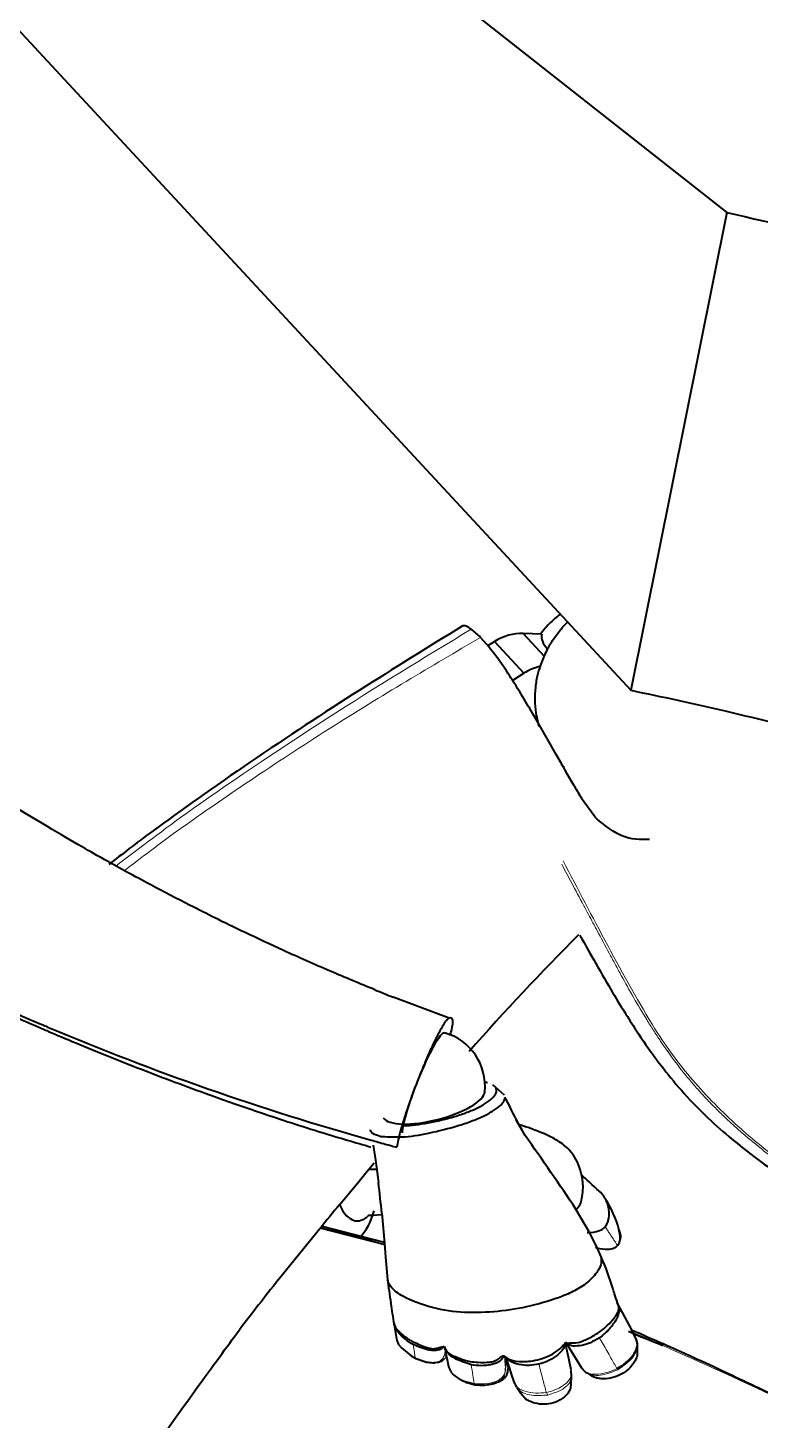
# Model space of a CAD drawing. Header units: millimetres. Extents: x 19 to 296, y 1 to 200.
# Drawn here: x 101.26 to 120.03, y 143.56 to 179.27 of the extents above; entities that cross this region are included whole.
import ezdxf

# ---------------------------------------------------------------- set-up
doc = ezdxf.new("R2010")
doc.units = ezdxf.units.MM
doc.header["$LTSCALE"] = 12.7
doc.layers.add('TANGENT_LINES', color=7, linetype='Continuous', lineweight=15)
doc.layers.add('Visible', color=7, linetype='Continuous', lineweight=40)

msp = doc.modelspace()

# ---------------------------------------------------------------- linework, layer by layer
at = {"layer": 'TANGENT_LINES'}
for p, q in [((108.748, 148.483), (110.408, 148.055)), ((113.529, 145.118), (113.495, 145.191)), ((113.499, 145.124), (113.521, 145.073)), ((116.362, 144.886), (116.363, 144.887)), ((113.249, 144.519), (113.293, 144.537)), ((114.549, 144.277), (114.554, 144.277))]:
    msp.add_line(p, q, dxfattribs=at)
for centre, radius, start, end in [((73.855, 46.151), 108.509, 62.80358, 66.6939), ((113.1, 144.873), 0.466, 345.4914, 25.4157), ((113.111, 144.924), 0.461, 350.4297, 24.9391), ((114.087, 144.686), 0.397, 196.6952, 207.4807)]:
    msp.add_arc(centre, radius, start, end, dxfattribs=at)
for points, knots in [([(103.509, 157.768), (104.049, 158.183), (105.343, 159.178), (108.979, 161.638), (111.409, 163.112), (112.623, 163.85)], [0, 0, 0, 0, 0.263953, 0.632007, 1, 1, 1, 1]), ([(112.862, 163.64), (111.599, 162.896), (109.072, 161.409), (105.274, 158.845), (104.161, 157.987), (103.726, 157.651)], [0, 0, 0, 0, 0.378463, 0.756997, 1, 1, 1, 1]), ([(114.983, 157.909), (115.355, 157.195), (116.1, 155.766), (117.293, 153.595), (118.252, 152.282), (119.481, 151.052), (120.759, 150.017), (123.598, 148.176), (126.263, 146.372), (127.963, 144.934), (128.812, 144.216)], [0, 0, 0, 0, 0.125787, 0.251583, 0.354407, 0.457483, 0.560854, 0.707381, 0.853834, 1, 1, 1, 1]), ([(128.774, 144.162), (128.688, 144.238), (128.602, 144.314), (128.433, 144.462), (128.35, 144.535), (128.017, 144.823), (127.764, 145.036), (127.424, 145.316), (127.338, 145.386), (127.167, 145.525), (127.081, 145.594), (126.908, 145.731), (126.821, 145.799), (126.647, 145.935), (126.559, 146.003), (126.384, 146.137), (126.296, 146.204), (125.943, 146.47), (125.675, 146.666), (125.315, 146.924), (125.224, 146.988), (124.862, 147.243), (124.588, 147.431), (124.267, 147.649), (124.221, 147.68), (123.853, 147.927), (123.529, 148.141), (123.111, 148.414), (123.018, 148.475), (122.646, 148.717), (122.367, 148.899), (121.997, 149.143), (121.904, 149.204), (121.627, 149.389), (121.443, 149.513), (121.079, 149.766), (120.898, 149.894), (120.54, 150.155), (120.363, 150.288), (120.102, 150.493), (120.016, 150.562), (119.674, 150.841), (119.424, 151.058), (119.102, 151.359), (119.023, 151.436), (118.866, 151.59), (118.789, 151.669), (118.637, 151.827), (118.562, 151.908), (118.415, 152.071), (118.342, 152.153), (118.201, 152.321), (118.131, 152.405), (117.858, 152.748), (117.666, 153.014), (117.421, 153.376), (117.361, 153.468), (117.243, 153.651), (117.184, 153.743), (117.012, 154.022), (116.901, 154.21), (116.684, 154.588), (116.578, 154.779), (116.421, 155.066), (116.369, 155.162), (116.266, 155.353), (116.214, 155.449), (116.06, 155.737), (115.957, 155.93), (115.828, 156.17), (115.803, 156.218), (115.7, 156.41), (115.622, 156.554), (115.442, 156.889), (115.338, 157.081), (115.15, 157.435), (115.065, 157.597), (114.969, 157.782), (114.957, 157.805), (114.945, 157.827)], [0, 0, 0, 0, 0.0170286, 0.0170286, 0.0333788, 0.0333788, 0.0824293, 0.0824293, 0.0987795, 0.0987795, 0.1151297, 0.1151297, 0.1314799, 0.1314799, 0.1478301, 0.1478301, 0.1641803, 0.1641803, 0.2132309, 0.2132309, 0.229581, 0.229581, 0.2786316, 0.2786316, 0.2868067, 0.2868067, 0.3440324, 0.3440324, 0.3603825, 0.3603825, 0.4094331, 0.4094331, 0.4257833, 0.4257833, 0.4584837, 0.4584837, 0.4911841, 0.4911841, 0.5238844, 0.5238844, 0.5402346, 0.5402346, 0.5892852, 0.5892852, 0.6056354, 0.6056354, 0.6219856, 0.6219856, 0.6383358, 0.6383358, 0.6546859, 0.6546859, 0.6710361, 0.6710361, 0.7200867, 0.7200867, 0.7364369, 0.7364369, 0.7527871, 0.7527871, 0.7854875, 0.7854875, 0.8181878, 0.8181878, 0.834538, 0.834538, 0.8508882, 0.8508882, 0.8835886, 0.8835886, 0.8917637, 0.8917637, 0.916289, 0.916289, 0.9489893, 0.9489893, 0.9764215, 0.9764215, 0.9802567, 0.9802567, 0.9802567, 0.9802567]), ([(116.06, 148.524), (116.06, 148.524), (116.06, 148.524), (116.06, 148.524), (116.085, 148.486), (116.11, 148.449), (116.154, 148.383), (116.172, 148.356), (116.209, 148.3), (116.227, 148.272), (116.262, 148.217), (116.28, 148.19), (116.314, 148.139), (116.331, 148.114), (116.352, 148.084), (116.358, 148.077), (116.363, 148.07), (116.371, 148.061), (116.378, 148.054), (116.384, 148.051), (116.386, 148.051), (116.387, 148.052)], [-0.0000158, -0.0000158, -0.0000158, -0.0000158, 0, 0, 0, 0.1779023, 0.1779023, 0.3074208, 0.3074208, 0.4369394, 0.4369394, 0.566458, 0.566458, 0.6959766, 0.6959766, 0.7488175, 0.7488175, 0.7488175, 0.8254952, 0.8254952, 0.8561043, 0.8561043, 0.8561043, 0.8561043]), ([(111.192, 145.155), (111.186, 145.192), (111.172, 145.288), (111.155, 145.403), (111.143, 145.482), (111.14, 145.501)], [0, 0, 0, 0, 0.2906837, 0.7639001, 0.9164453, 0.9164453, 0.9164453, 0.9164453]), ([(111.197, 145.153), (111.267, 145.125), (111.405, 145.07), (111.621, 145.035), (111.796, 145.065), (111.847, 145.096), (111.891, 145.138), (111.923, 145.184), (111.957, 145.294), (111.958, 145.339), (111.959, 145.358)], [0, 0, 0, 0, 0.177733, 0.35564, 0.509792, 0.599225, 0.688817, 0.778549, 0.905202, 1, 1, 1, 1]), ([(116.363, 144.887), (116.312, 144.977), (116.193, 145.186), (116.043, 145.449), (115.944, 145.623), (115.913, 145.677)], [0, 0, 0, 0, 0.337297, 0.7859608, 0.9881421, 0.9881421, 0.9881421, 0.9881421]), ([(116.386, 144.857), (116.496, 144.935), (116.685, 145.069), (116.805, 145.221), (116.848, 145.318), (116.868, 145.364)], [0, 0, 0, 0, 0.42682, 0.728463, 1, 1, 1, 1]), ([(116.868, 145.364), (116.871, 145.373), (116.879, 145.397), (116.882, 145.489), (116.877, 145.509), (116.875, 145.516)], [0, 0, 0, 0, 0.283419, 0.748681, 1, 1, 1, 1]), ([(111.985, 145.212), (111.982, 145.204), (111.975, 145.184), (111.952, 145.144), (111.929, 145.125), (111.917, 145.116)], [0, 0, 0, 0, 0.283775, 0.643206, 1, 1, 1, 1]), ([(112.705, 144.506), (112.693, 144.574), (112.666, 144.733), (112.638, 144.894), (112.622, 144.986)], [0, 0, 0, 0, 0.3932454, 0.9312515, 0.9312515, 0.9312515, 0.9312515]), ([(114.549, 144.277), (114.523, 144.379), (114.459, 144.62), (114.396, 144.862), (114.359, 145.001)], [0, 0, 0, 0, 0.4187902, 0.9881422, 0.9881422, 0.9881422, 0.9881422]), ([(112.046, 144.939), (112.047, 144.928), (112.05, 144.899), (112.123, 144.787), (112.129, 144.782), (112.13, 144.781)], [0, 0, 0, 0, 0.316846, 0.875195, 1, 1, 1, 1]), ([(112.13, 144.781), (112.156, 144.755), (112.221, 144.69), (112.454, 144.559), (112.621, 144.524), (112.705, 144.506)], [0, 0, 0, 0, 0.256435, 0.628171, 1, 1, 1, 1]), ([(112.705, 144.506), (112.79, 144.498), (112.961, 144.482), (113.224, 144.541), (113.342, 144.592), (113.447, 144.683), (113.476, 144.747), (113.502, 144.803), (113.512, 144.938), (113.51, 144.952), (113.51, 144.956)], [0, 0, 0, 0, 0.185826, 0.371831, 0.50355, 0.635223, 0.728611, 0.822053, 0.954, 1, 1, 1, 1]), ([(113.293, 144.537), (113.304, 144.542), (113.332, 144.555), (113.407, 144.604), (113.46, 144.675), (113.497, 144.759), (113.5, 144.863), (113.502, 144.922)], [0, 0, 0, 0, 0.135825, 0.33356, 0.531306, 0.729272, 1, 1, 1, 1]), ([(113.551, 144.756), (113.55, 144.755), (113.549, 144.75), (113.529, 144.7), (113.495, 144.661), (113.489, 144.656), (113.487, 144.654)], [0, 0, 0, 0, 0.115181, 0.483119, 0.850796, 1, 1, 1, 1]), ([(114.554, 144.277), (114.641, 144.299), (114.814, 144.342), (115.045, 144.487), (115.137, 144.591), (115.171, 144.658), (115.197, 144.71), (115.186, 144.851), (115.185, 144.854), (115.185, 144.855)], [0, 0, 0, 0, 0.222933, 0.445593, 0.602716, 0.713621, 0.824233, 0.98004, 1, 1, 1, 1]), ([(114.59, 144.209), (114.713, 144.249), (114.923, 144.317), (115.072, 144.435), (115.136, 144.504), (115.183, 144.581), (115.198, 144.67), (115.195, 144.702), (115.194, 144.716)], [0, 0, 0, 0, 0.281649, 0.480809, 0.621425, 0.761588, 0.901255, 1, 1, 1, 1]), ([(115.455, 144.91), (115.456, 144.908), (115.46, 144.901), (115.503, 144.847), (115.509, 144.841), (115.511, 144.839)], [0, 0, 0, 0, 0.218297, 0.77261, 1, 1, 1, 1]), ([(115.511, 144.839), (115.524, 144.827), (115.555, 144.797), (115.692, 144.745), (115.826, 144.738), (116.112, 144.772), (116.278, 144.848), (116.362, 144.886)], [0, 0, 0, 0, 0.117249, 0.299302, 0.482116, 0.740986, 1, 1, 1, 1]), ([(115.596, 144.776), (115.626, 144.76), (115.688, 144.726), (115.795, 144.711), (116.012, 144.711), (116.248, 144.803), (116.386, 144.857)], [0, 0, 0, 0, 0.184104, 0.368736, 0.630288, 1, 1, 1, 1]), ([(112.705, 144.506), (112.705, 144.506), (112.705, 144.506), (112.705, 144.506), (112.71, 144.485), (112.721, 144.472), (112.729, 144.474)], [-0.000028, -0.000028, -0.000028, -0.000028, 0, 0, 0, 3.23988, 3.23988, 3.23988, 3.23988]), ([(113.735, 144.503), (113.748, 144.481), (113.777, 144.429), (113.891, 144.346), (114.013, 144.298), (114.286, 144.244), (114.461, 144.266), (114.549, 144.277)], [0, 0, 0, 0, 0.139848, 0.317143, 0.495174, 0.747407, 1, 1, 1, 1]), ([(113.821, 144.37), (113.846, 144.346), (113.894, 144.297), (113.99, 144.25), (114.194, 144.182), (114.444, 144.199), (114.59, 144.209)], [0, 0, 0, 0, 0.183879, 0.368436, 0.629985, 1, 1, 1, 1])]:
    msp.add_open_spline(points, degree=3, knots=knots, dxfattribs=at)
for points in [[(113.521, 145.073), (113.519, 145.079), (113.522, 145.108), (113.529, 145.118)], [(116.362, 144.886), (116.371, 144.865), (116.384, 144.863), (116.386, 144.857)], [(114.554, 144.277), (114.56, 144.248), (114.587, 144.218), (114.59, 144.209)], [(113.901, 144.25), (113.901, 144.25), (113.902, 144.249), (113.902, 144.248)]]:
    msp.add_open_spline(points, degree=3, dxfattribs=at)
at = {"layer": 'Visible'}
for p, q in [((88.415, 198.771), (119.177, 174.538)), ((87.431, 193.869), (116.715, 162.283)), ((119.177, 174.538), (116.715, 162.283)), ((119.177, 174.538), (116.715, 162.283)), ((113.034, 163.449), (112.862, 163.64)), ((114.437, 163.72), (113.96, 163.74)), ((113.96, 163.74), (114.498, 163.158)), ((113.043, 163.42), (113.224, 163.534)), ((113.224, 163.534), (113.976, 162.721)), ((113.683, 162.535), (113.976, 162.721)), ((114.616, 160.969), (114.412, 161.326)), ((114.805, 160.636), (114.616, 160.969)), ((114.947, 160.386), (114.805, 160.636)), ((115.02, 160.3), (114.94, 160.372)), ((115.025, 160.249), (114.947, 160.386)), ((115.097, 160.125), (115.025, 160.249)), ((115.214, 159.922), (115.097, 160.125)), ((115.27, 159.825), (115.214, 159.922)), ((115.802, 159.03), (115.455, 159.511)), ((103.596, 157.734), (103.419, 157.832)), ((103.816, 157.613), (103.596, 157.734)), ((112.057, 153.873), (110.627, 154.413)), ((101.79, 153.534), (101.849, 153.509)), ((113.475, 151.896), (113.254, 152.1)), ((113.475, 151.896), (113.398, 151.965)), ((113.482, 151.777), (113.492, 151.841)), ((113.505, 151.812), (113.491, 151.84)), ((113.837, 151.164), (113.78, 151.267)), ((113.845, 151.146), (113.797, 151.235)), ((113.928, 151.004), (113.837, 151.164)), ((114.009, 150.862), (113.845, 151.146)), ((110.109, 150.613), (110.171, 150.233)), ((109.961, 149.951), (110.139, 150.165)), ((110.185, 149.99), (110.006, 149.997)), ((110.171, 150.233), (110.198, 150.041)), ((110.198, 150.041), (110.232, 149.784)), ((109.248, 149.091), (109.749, 149.696)), ((109.749, 149.696), (109.961, 149.951)), ((110.232, 149.784), (110.248, 149.653)), ((115.648, 148.397), (115.317, 148.962)), ((109.995, 148.821), (110.124, 148.822)), ((110.124, 148.822), (110.313, 148.836)), ((110.332, 148.87), (110.399, 148.108)), ((107.67, 147.151), (108.747, 148.482)), ((110.402, 148.118), (108.782, 148.536)), ((110.398, 148.065), (109.743, 148.245)), ((115.843, 148.007), (115.648, 148.397)), ((110.399, 148.108), (110.429, 147.745)), ((115.96, 147.751), (115.843, 148.007)), ((110.429, 147.745), (110.479, 147.171)), ((116.446, 146.439), (116.369, 146.57)), ((116.418, 146.452), (116.375, 146.575)), ((116.743, 145.877), (116.446, 146.439)), ((110.65, 146.06), (110.653, 146.014)), ((110.654, 146.021), (110.65, 146.053)), ((116.16, 146.036), (116.215, 146.095)), ((110.653, 146.014), (110.719, 145.6)), ((116.796, 145.78), (116.659, 145.835)), ((116.784, 145.791), (116.743, 145.877)), ((116.848, 145.655), (116.784, 145.791)), ((111.935, 145.427), (111.964, 145.387)), ((111.944, 145.464), (111.954, 145.397)), ((111.954, 145.397), (111.972, 145.297)), ((111.959, 145.357), (111.961, 145.396)), ((111.964, 145.387), (111.995, 145.339)), ((115.128, 145.148), (115.044, 145.526)), ((115.067, 145.53), (115.456, 144.908)), ((116.853, 145.646), (116.844, 145.663)), ((116.879, 145.568), (116.853, 145.646)), ((111.088, 145.211), (111.192, 145.155)), ((111.192, 145.155), (111.197, 145.153)), ((111.202, 145.142), (111.454, 145.058)), ((111.213, 145.143), (111.458, 145.06)), ((111.458, 145.06), (111.481, 145.055)), ((111.702, 145.039), (111.756, 145.048)), ((111.755, 145.048), (111.784, 145.055)), ((111.923, 145.12), (111.935, 145.13)), ((111.972, 145.297), (111.985, 145.224)), ((111.984, 145.212), (111.996, 145.237)), ((111.985, 145.224), (112.008, 145.113)), ((112.008, 145.113), (112.046, 144.938)), ((112.07, 145.266), (112.108, 145.243)), ((113.294, 145.115), (113.366, 145.167)), ((113.502, 145.119), (113.497, 145.186)), ((113.51, 144.953), (113.502, 145.119)), ((113.524, 145.164), (113.568, 145.016)), ((113.568, 145.016), (113.598, 144.916)), ((115.153, 145.021), (115.128, 145.148)), ((115.185, 144.853), (115.153, 145.021)), ((112.047, 144.937), (112.052, 144.916)), ((113.487, 144.654), (113.469, 144.637)), ((113.483, 144.65), (113.489, 144.656)), ((113.537, 144.722), (113.551, 144.757)), ((113.563, 144.837), (113.581, 144.917)), ((113.581, 144.917), (113.592, 144.971)), ((113.598, 144.916), (113.667, 144.695)), ((113.667, 144.695), (113.707, 144.571)), ((115.452, 144.915), (115.458, 144.906)), ((115.595, 144.777), (115.598, 144.775)), ((112.505, 144.533), (112.575, 144.509)), ((112.575, 144.509), (112.725, 144.474)), ((113.187, 144.5), (113.295, 144.535)), ((113.191, 144.501), (113.249, 144.519)), ((113.295, 144.535), (113.325, 144.548)), ((113.706, 144.576), (113.709, 144.567)), ((113.709, 144.567), (113.738, 144.508)), ((113.763, 144.465), (113.79, 144.419)), ((113.798, 144.405), (113.852, 144.32)), ((113.852, 144.32), (113.901, 144.25)), ((113.899, 144.252), (113.906, 144.243)), ((113.906, 144.243), (113.98, 144.157)), ((113.984, 144.147), (113.957, 144.179)), ((113.987, 144.15), (114.047, 144.093))]:
    msp.add_line(p, q, dxfattribs=at)
at = {"layer": 'Visible', "flags": 128}
msp.add_lwpolyline([(110.718, 145.608), (110.718, 145.608), (110.765, 145.507), (110.834, 145.419), (111.088, 145.211)], dxfattribs=at)
at = {"layer": 'Visible'}
for centre, radius, start, end in [((116.547, 162.104), 2.688, 134.5116, 143.004), ((116.547, 162.104), 2.688, 127.6143, 134.5116), ((111.101, 161.878), 2.491, 45.0024, 52.3122), ((106.531, 158.114), 8.412, 31.8071, 39.3641), ((117.1, 161.994), 2.856, 151.87, 155.8406), ((116.922, 162.072), 2.661, 155.8057, 163.7221), ((97.485, 152.179), 19.229, 31.7649, 32.6289), ((81.92, 142.742), 37.431, 29.7676, 31.5048), ((153.761, 182.271), 44.557, 210.2488, 210.7179), ((162.319, 109.194), 66.297, 135.07521, 138.61652), ((131.601, 207.646), 57.216, 247.985, 248.4959), ((111.552, 152.122), 1.43, 354.4325, 74.3632), ((131.462, 160.524), 19.958, 205.8795, 207.7639), ((59.438, 111.868), 67.071, 33.57763, 35.54775), ((79.596, 145.983), 30.871, 5.3655, 6.828), ((270.651, 15.654), 209.419, 140.41843, 140.63402), ((108.551, 149.333), 1.634, 317.5661, 345.6833), ((114.985, 149.331), 0.491, 311.2305, 331.8269), ((113.713, 147.729), 2.796, 15.2074, 32.8107), ((97.822, 103.435), 46.368, 75.1034, 76.321), ((115.657, 149.101), 0.724, 265.7095, 291.1557), ((115.772, 148.786), 0.389, 292.1664, 316.3448), ((116.233, 148.185), 0.204, 319.523, 336.8392), ((109.426, 144.878), 7.138, 16.8447, 23.7339), ((159.821, 105.621), 66.667, 141.46823, 142.84681), ((124.732, 148.954), 14.365, 187.049, 189.5677), ((6.545, 129.652), 105.388, 8.93523, 9.23596), ((116.116, 146.397), 0.306, 8.9546, 30.8166), ((231.481, 431.326), 307.716, 248.11793, 248.26724), ((112.219, 145.496), 0.273, 214.8815, 237.0964), ((116.501, 145.485), 0.386, 12.4901, 26.3736), ((115.992, 145.344), 0.9, 353.942, 6.0929), ((111.667, 145.487), 0.447, 285.0746, 304.1333), ((112.914, 147.285), 2.239, 262.9699, 274.2619), ((113.751, 145.478), 0.384, 235.4435, 248.9017), ((113.923, 145.996), 0.931, 250.4903, 270.6697), ((113.087, 145.091), 0.593, 293.6072, 310.0539), ((113.322, 144.826), 0.239, 314.5836, 334.1053), ((113.58, 144.655), 1.616, 350.9503, 1.8071), ((113.7, 144.675), 1.495, 1.1735, 6.1499), ((115.786, 145.116), 0.39, 212.6515, 225.4536), ((116.175, 145.595), 1.003, 234.8511, 250.379), ((112.893, 145.624), 1.162, 261.9324, 284.8856), ((114.284, 144.435), 0.416, 223.806, 235.2731)]:
    msp.add_arc(centre, radius, start, end, dxfattribs=at)
for centre, major_axis, ratio, start_param, end_param in [((113.722, 162.578), (0.888, 0.885), 0.848908, 6.945401, 7.594184), ((116.782, 163.224), (-2.346, 0.492), 0.33779, 6.278368, 6.708082), ((114.474, 161.765), (0.888, 0.885), 0.848908, 7.238893, 7.594184), ((111.66, 151.698), (-1.311, -0.336), 0.321846, 0.116334, 3.025259), ((128.891, 210.822), (-66.771, 2.69), 0.938298, 1.328466, 1.333143)]:
    msp.add_ellipse(centre, major_axis=major_axis, ratio=ratio, start_param=start_param, end_param=end_param, dxfattribs=at)
at = {"layer": 'Visible', "extrusion": (0, 0, -1)}
msp.add_ellipse((111.415, 152.176), major_axis=(-0.523, -1.323), ratio=0.125913, start_param=0.301751, end_param=3.128401, dxfattribs=at)
at = {"layer": 'Visible'}
for points, degree in [([(119.177, 174.538), (196.233, 159.062), (204.53, 61.552), (50.993, 92.388), (41.133, 208.268), (88.415, 198.771)], 5), ([(113.254, 152.1), (113.235, 152.124), (113.209, 152.145), (113.176, 152.164)], 3), ([(116.054, 148.518), (116.056, 148.52), (116.058, 148.522), (116.06, 148.524)], 3), ([(111.197, 145.153), (111.199, 145.145), (111.2, 145.143), (111.202, 145.142)], 3), ([(115.596, 144.776), (115.597, 144.776), (115.597, 144.775), (115.598, 144.775)], 3)]:
    msp.add_open_spline(points, degree=degree, dxfattribs=at)
for points, knots in [([(116.715, 162.283), (117.513, 162.123), (118.322, 161.946), (119.14, 161.754), (120.046, 161.54), (120.962, 161.307), (121.885, 161.055), (134.365, 157.648), (155.202, 147.114), (152.475, 132.711), (149.682, 129.078), (149.016, 128.212), (148.245, 127.425), (147.384, 126.742), (146.667, 126.174), (145.707, 125.563), (144.664, 125.084), (144.465, 124.999), (143.66, 124.653), (142.809, 124.382), (141.919, 124.179), (141.785, 124.149), (141.65, 124.12), (141.514, 124.092), (133.454, 122.461), (117.414, 127.848), (105.084, 135.14), (101.618, 137.563), (101.471, 137.666), (101.325, 137.769), (101.18, 137.872), (100.991, 138.006), (100.803, 138.14), (100.616, 138.275), (100.547, 138.325), (100.478, 138.375), (100.409, 138.425), (99.512, 139.078), (98.635, 139.744), (97.779, 140.424), (96.34, 141.567), (94.959, 142.749), (93.63, 143.972), (93.59, 144.009), (93.55, 144.046), (93.511, 144.082), (93.441, 144.147), (93.371, 144.212), (93.301, 144.277), (93.227, 144.346), (93.153, 144.415), (93.079, 144.485), (92.974, 144.583), (92.87, 144.681), (92.767, 144.78), (92.639, 144.901), (92.511, 145.024), (92.383, 145.147), (91.793, 145.716), (91.214, 146.293), (90.644, 146.88), (89.29, 148.276), (81.156, 157.348), (71.056, 176.036), (73.794, 196.608), (87.431, 193.869)], [0, 0, 0, 0, 0.011531, 0.011531, 0.011531, 0.024309, 0.024309, 0.024309, 0.197185, 0.289815, 0.289815, 0.289815, 0.311897, 0.311897, 0.311897, 0.330274, 0.334522, 0.334522, 0.334522, 0.351721, 0.351721, 0.351721, 0.354311, 0.354311, 0.354311, 0.507952, 0.57563, 0.57563, 0.57563, 0.57849, 0.57849, 0.57849, 0.582203, 0.582203, 0.582203, 0.583579, 0.583579, 0.583579, 0.601465, 0.601465, 0.601465, 0.631517, 0.631517, 0.631517, 0.632419, 0.632419, 0.632419, 0.634005, 0.634005, 0.634005, 0.635697, 0.635697, 0.635697, 0.638083, 0.638083, 0.638083, 0.641036, 0.641036, 0.641036, 0.654732, 0.654732, 0.654732, 0.687335, 0.859438, 1, 1, 1, 1]), ([(112.396, 163.93), (111.519, 163.387), (109.733, 162.283), (107.025, 160.51), (104.509, 158.728), (103.675, 158.082), (103.336, 157.819)], [0, 0, 0, 0, 0.270008, 0.549765, 0.817414, 1, 1, 1, 1]), ([(112.623, 163.85), (112.585, 163.88), (112.514, 163.936), (112.407, 163.939), (112.401, 163.933), (112.399, 163.932)], [0, 0, 0, 0, 0.493348, 0.888007, 1, 1, 1, 1]), ([(114.582, 163.34), (114.629, 163.422), (114.724, 163.591), (114.924, 163.855), (115.038, 163.977), (115.091, 164.033)], [0, 0, 0, 0, 0.335419, 0.693146, 1, 1, 1, 1]), ([(114.367, 161.357), (114.366, 161.359), (114.361, 161.375), (114.278, 161.725), (114.262, 162.021), (114.269, 162.352), (114.328, 162.68), (114.357, 162.779), (114.368, 162.818)], [0, 0, 0, 0, 0.041483, 0.248024, 0.454812, 0.661392, 0.867403, 1, 1, 1, 1]), ([(103.419, 157.832), (103.345, 157.873), (103.092, 158.015), (101.722, 158.786), (99.886, 159.939), (99.851, 159.962), (99.848, 159.964)], [0, 0, 0, 0, 0.160518, 0.542856, 0.95842, 1, 1, 1, 1]), ([(117.193, 158.457), (116.964, 158.449), (116.496, 158.434), (115.828, 158.996), (115.806, 159.025), (115.802, 159.03)], [0, 0, 0, 0, 0.446044, 0.910104, 1, 1, 1, 1]), ([(110.154, 154.603), (109.775, 154.758), (109.008, 155.074), (107.819, 155.602), (106.851, 156.056), (106.045, 156.449), (105.415, 156.765), (104.41, 157.289), (103.996, 157.514), (103.816, 157.613)], [0, 0, 0, 0, 0.160171, 0.324331, 0.473901, 0.607321, 0.729702, 0.88187, 1, 1, 1, 1]), ([(94.842, 157.037), (96.276, 156.235), (97.731, 155.486), (99.207, 154.791), (99.345, 154.726), (99.483, 154.662), (99.621, 154.598), (99.676, 154.572), (99.731, 154.546), (99.787, 154.521), (99.861, 154.487), (99.935, 154.453), (100.01, 154.419), (100.541, 154.177), (101.076, 153.941), (101.613, 153.713), (101.65, 153.697), (101.688, 153.681), (101.725, 153.665), (101.746, 153.656), (101.767, 153.648), (101.787, 153.639), (104.478, 152.502), (107.237, 151.538), (110.064, 150.745), (110.182, 150.712), (110.3, 150.68), (110.418, 150.647)], [0, 0, 0, 0, 0.2799286, 0.2799286, 0.2799286, 0.3060141, 0.3060141, 0.3060141, 0.3164903, 0.3164903, 0.3164903, 0.3305235, 0.3305235, 0.3305235, 0.4308182, 0.4308182, 0.4308182, 0.4378457, 0.4378457, 0.4378457, 0.4416878, 0.4416878, 0.4416878, 0.9437847, 0.9437847, 0.9437847, 0.9647456, 0.9647456, 0.9647456, 0.9647456]), ([(115.41, 156.005), (115.421, 155.984), (115.475, 155.885), (116.239, 154.524), (116.836, 153.586), (117.391, 152.764), (118.41, 151.518), (119.61, 150.516), (120.192, 150.087), (120.756, 149.693), (121.327, 149.316), (122.246, 148.737), (123.208, 148.144), (124.401, 147.372), (125.762, 146.439), (127.282, 145.302), (128.235, 144.455), (128.712, 144.03)], [0, 0, 0, 0, 0.02044, 0.096966, 0.166111, 0.22705, 0.307128, 0.385522, 0.438442, 0.488902, 0.540784, 0.605431, 0.672381, 0.746498, 0.827097, 0.91335, 1, 1, 1, 1]), ([(99.975, 154.34), (100.083, 154.29), (100.343, 154.171), (101.047, 153.856), (101.469, 153.673), (101.675, 153.584)], [0, 0, 0, 0, 0.268341, 0.642817, 1, 1, 1, 1]), ([(101.675, 153.584), (101.723, 153.563), (101.782, 153.538), (101.789, 153.535), (101.79, 153.534)], [0, 0, 0, 0, 0.815293, 1, 1, 1, 1]), ([(112.153, 153.819), (112.141, 153.848), (112.114, 153.884), (112.078, 153.883), (112.057, 153.873), (112.054, 153.871), (112.039, 153.863), (112.006, 153.836), (111.945, 153.76), (111.871, 153.642), (111.791, 153.495), (111.712, 153.338), (111.608, 153.124), (111.492, 152.865), (111.358, 152.545), (111.235, 152.234), (111.112, 151.907), (111.001, 151.593), (110.937, 151.398), (110.909, 151.31)], [0, 0, 0, 0, 3.221181, 6.44236, 7.0373, 7.0373, 7.0373, 9.66354, 12.884719, 17.179626, 21.474532, 25.769438, 30.064344, 38.654156, 45.096516, 51.538875, 57.981234, 64.423593, 70.02449, 70.02449, 70.02449, 70.02449]), ([(112.087, 153.427), (112.094, 153.451), (112.119, 153.545), (112.151, 153.693), (112.157, 153.785), (112.153, 153.819)], [66.035168, 66.035168, 66.035168, 66.035168, 67.155113, 70.681841, 74.208569, 74.208569, 74.208569, 74.208569]), ([(101.849, 153.509), (102.09, 153.407), (102.589, 153.196), (103.432, 152.853), (104.278, 152.52), (105.145, 152.19), (106.062, 151.855), (107.255, 151.436), (108.799, 150.933), (109.652, 150.686), (110.053, 150.569)], [0, 0, 0, 0, 0.10782, 0.222807, 0.338139, 0.453656, 0.571912, 0.708049, 0.862305, 1, 1, 1, 1]), ([(113.046, 152.216), (113.039, 152.218), (113.032, 152.22), (113.025, 152.222), (113.01, 152.226), (112.994, 152.23), (112.978, 152.233)], [8.735093, 8.735093, 8.735093, 8.735093, 9.332408, 9.332408, 9.332418, 10.648684, 10.648684, 10.648684, 10.648684]), ([(110.034, 151.009), (110.034, 151.007), (110.034, 150.998), (110.067, 150.943), (110.086, 150.917), (110.301, 150.842), (110.33, 150.84), (110.908, 150.807), (111.512, 150.912), (112.265, 151.103), (112.61, 151.223), (112.941, 151.358), (113.196, 151.497), (113.393, 151.633), (113.454, 151.732), (113.482, 151.777)], [0, 0, 0, 0, 0.015586, 0.054116, 0.086704, 0.160064, 0.192814, 0.30676, 0.44061, 0.579792, 0.677284, 0.771291, 0.858256, 0.935391, 1, 1, 1, 1]), ([(110.893, 151.113), (111.094, 151.129), (111.508, 151.164), (112.189, 151.343), (112.507, 151.452), (112.807, 151.578), (113.038, 151.712), (113.2, 151.848), (113.292, 151.984), (113.266, 152.063), (113.254, 152.1)], [0, 0, 0, 0, 0.177477, 0.363805, 0.494179, 0.619767, 0.735759, 0.838534, 0.924909, 1, 1, 1, 1]), ([(110.909, 151.31), (110.905, 151.297), (110.87, 151.184), (110.81, 150.983), (110.75, 150.742), (110.726, 150.617), (110.718, 150.565)], [0, 0, 0, 0, 0.734699, 6.359661, 11.984623, 17.609585, 17.609585, 17.609585, 17.609585]), ([(115.454, 149.866), (115.445, 149.904), (115.424, 149.996), (115.327, 150.253), (115.176, 150.468), (115.003, 150.625), (114.825, 150.746), (114.482, 150.93), (113.934, 151.12), (113.873, 151.137), (113.857, 151.141)], [0, 0, 0, 0, 0.089951, 0.220572, 0.350811, 0.469975, 0.582867, 0.745347, 0.934752, 1, 1, 1, 1]), ([(115.418, 149.099), (115.424, 149.108), (115.447, 149.146), (115.519, 149.549), (115.475, 149.762), (115.454, 149.866)], [0, 0, 0, 0, 0.150865, 0.588954, 1, 1, 1, 1]), ([(115.931, 149.417), (115.737, 149.595), (115.489, 149.822), (115.45, 149.857), (115.442, 149.865)], [0, 0, 0, 0, 0.782513, 1, 1, 1, 1]), ([(116.075, 149.223), (116.071, 149.231), (116.058, 149.259), (115.948, 149.405), (115.923, 149.425), (115.915, 149.432)], [0, 0, 0, 0, 0.239577, 0.753051, 1, 1, 1, 1]), ([(109.252, 149.093), (109.282, 149.024), (109.344, 148.886), (109.509, 148.722), (109.699, 148.655), (109.894, 148.718), (109.966, 148.79), (110, 148.823)], [0, 0, 0, 0, 0.215402, 0.430556, 0.62866, 0.827109, 1, 1, 1, 1]), ([(116.06, 148.524), (116.08, 148.554), (116.121, 148.614), (116.153, 148.712), (116.172, 148.908), (116.136, 149.09), (116.094, 149.18), (116.075, 149.223)], [0, 0, 0, 0, 0.171481, 0.339617, 0.572095, 0.800194, 1, 1, 1, 1]), ([(116.405, 148.467), (116.405, 148.467), (116.407, 148.465), (116.458, 148.315), (116.449, 148.246), (116.442, 148.194), (116.432, 148.164), (116.423, 148.145), (116.416, 148.133), (116.407, 148.122), (116.402, 148.116)], [0, 0, 0, 0, 0.02057, 0.275264, 0.466254, 0.612537, 0.728357, 0.822554, 0.900211, 1, 1, 1, 1]), ([(116.42, 148.105), (116.423, 148.111), (116.43, 148.128), (116.457, 148.238), (116.428, 148.378), (116.411, 148.462)], [0, 0, 0, 0, 0.155114, 0.488887, 1, 1, 1, 1]), ([(115.809, 148), (115.825, 147.993), (115.872, 147.972), (116.133, 147.932), (116.271, 147.974), (116.341, 148.007), (116.375, 148.041), (116.392, 148.058)], [0, 0, 0, 0, 0.150233, 0.453873, 0.682554, 0.842462, 1, 1, 1, 1]), ([(115.96, 147.751), (115.962, 147.694), (115.966, 147.578), (115.897, 147.408), (115.655, 147.111), (115.315, 146.895), (114.941, 146.721), (114.135, 146.468), (113.317, 146.338), (112.45, 146.303), (111.646, 146.418), (110.892, 146.699), (110.589, 146.935), (110.494, 147.105), (110.483, 147.154), (110.479, 147.172)], [0, 0, 0, 0, 0.047749, 0.096757, 0.168364, 0.242111, 0.316961, 0.423417, 0.531494, 0.639428, 0.74599, 0.850397, 0.921821, 0.970724, 1, 1, 1, 1]), ([(116.375, 146.575), (116.349, 146.658), (116.302, 146.804), (116.271, 146.905), (116.257, 146.948)], [0, 0, 0, 0, 0.563072, 1, 1, 1, 1]), ([(116.419, 146.444), (116.419, 146.44), (116.421, 146.426), (116.426, 146.357), (116.384, 146.219), (116.324, 146.099), (116.143, 145.867), (116.068, 145.8), (116.041, 145.776), (116.028, 145.764), (115.962, 145.714), (115.913, 145.677)], [0, 0, 0, 0, 0.048148, 0.143175, 0.282622, 0.4252, 0.627322, 0.746299, 0.810567, 0.857433, 1, 1, 1, 1]), ([(116.215, 146.095), (116.244, 146.128), (116.303, 146.195), (116.38, 146.309), (116.414, 146.402), (116.415, 146.444), (116.415, 146.461)], [0, 0, 0, 0, 0.283868, 0.573404, 0.815594, 1, 1, 1, 1]), ([(103.957, 142.108), (103.991, 142.153), (104.131, 142.342), (105.634, 144.462), (106.352, 145.432), (106.686, 145.885)], [0, 0, 0, 0, 0.142305, 0.600348, 1, 1, 1, 1]), ([(111.14, 145.501), (111.072, 145.542), (110.935, 145.625), (110.761, 145.813), (110.697, 145.893), (110.654, 146.017), (110.654, 146.02), (110.654, 146.021)], [0, 0, 0, 0, 0.288629, 0.57689, 0.778954, 0.976067, 1, 1, 1, 1]), ([(110.654, 146.021), (110.662, 145.996), (110.684, 145.934), (110.816, 145.786), (110.955, 145.686), (111.032, 145.632)], [0, 0, 0, 0, 0.233092, 0.582308, 1, 1, 1, 1]), ([(115.036, 145.529), (115.037, 145.529), (115.04, 145.531), (115.055, 145.537), (115.071, 145.543), (115.212, 145.543), (115.399, 145.552), (115.611, 145.651), (115.756, 145.719), (116.001, 145.879), (116.109, 145.986), (116.16, 146.036)], [0, 0, 0, 0, 0.021022, 0.061397, 0.102998, 0.222171, 0.371624, 0.528773, 0.664441, 0.841864, 1, 1, 1, 1]), ([(123.547, 142.615), (123.336, 142.723), (122.922, 142.936), (122.323, 143.239), (121.91, 143.445), (121.465, 143.667), (121.018, 143.887), (120.573, 144.104), (120.113, 144.327), (119.681, 144.535), (118.901, 144.903), (118.079, 145.286), (116.816, 145.84), (116.744, 145.87), (116.731, 145.876)], [0, 0, 0, 0, 0.09195, 0.180743, 0.254646, 0.330783, 0.407751, 0.484678, 0.561552, 0.637064, 0.735146, 0.84745, 0.971649, 1, 1, 1, 1]), ([(111.032, 145.632), (111.037, 145.628), (111.06, 145.611), (111.354, 145.469), (111.552, 145.407), (111.637, 145.397), (111.689, 145.39), (111.867, 145.45), (111.89, 145.448), (111.902, 145.447), (111.912, 145.443), (111.921, 145.439), (111.93, 145.432), (111.933, 145.428), (111.935, 145.427)], [0, 0, 0, 0, 0.060689, 0.26398, 0.434469, 0.530558, 0.61652, 0.769712, 0.823153, 0.859812, 0.896094, 0.932638, 0.970035, 1, 1, 1, 1]), ([(111.921, 145.463), (111.9, 145.437), (111.865, 145.393), (111.815, 145.371), (111.757, 145.351), (111.525, 145.341), (111.283, 145.442), (111.14, 145.501)], [0, 0, 0, 0, 0.160437, 0.279196, 0.404468, 0.64954, 1, 1, 1, 1]), ([(112.622, 144.986), (112.471, 145.037), (112.212, 145.123), (112.043, 145.262), (111.975, 145.359), (111.969, 145.373), (111.968, 145.376)], [0, 0, 0, 0, 0.420429, 0.71594, 0.921137, 1, 1, 1, 1]), ([(115.028, 145.556), (115.025, 145.52), (115.018, 145.447), (114.961, 145.344), (114.787, 145.183), (114.587, 145.07), (114.435, 145.024), (114.359, 145.001)], [0, 0, 0, 0, 0.153944, 0.312821, 0.541287, 0.77031, 1, 1, 1, 1]), ([(114.699, 145.252), (114.772, 145.301), (114.897, 145.385), (114.983, 145.482), (115.013, 145.512), (115.027, 145.523), (115.033, 145.527), (115.036, 145.529)], [0, 0, 0, 0, 0.389026, 0.665993, 0.82006, 0.918602, 1, 1, 1, 1]), ([(115.913, 145.677), (115.836, 145.631), (115.686, 145.543), (115.478, 145.475), (115.239, 145.456), (115.131, 145.488), (115.077, 145.539), (115.05, 145.565)], [0, 0, 0, 0, 0.241004, 0.463723, 0.69093, 0.845288, 1, 1, 1, 1]), ([(116.363, 144.887), (116.442, 144.934), (116.598, 145.027), (116.789, 145.24), (116.857, 145.361), (116.895, 145.486), (116.878, 145.568), (116.878, 145.569), (116.878, 145.569)], [0, 0, 0, 0, 0.254974, 0.509519, 0.689122, 0.86785, 0.99415, 1, 1, 1, 1]), ([(116.87, 145.372), (116.87, 145.372), (116.87, 145.373), (116.87, 145.373), (116.87, 145.374), (116.871, 145.378), (116.873, 145.383), (116.88, 145.417), (116.886, 145.442)], [0, 0, 0, 0, 0.021205, 0.072832, 0.143994, 0.275664, 0.439841, 1, 1, 1, 1]), ([(116.886, 145.442), (116.888, 145.452), (116.892, 145.476), (116.881, 145.562), (116.88, 145.567), (116.879, 145.568)], [0, 0, 0, 0, 0.342029, 0.862323, 1, 1, 1, 1]), ([(111.481, 145.055), (111.484, 145.054), (111.495, 145.052), (111.644, 145.033), (111.686, 145.037), (111.702, 145.039)], [0, 0, 0, 0, 0.14757, 0.664487, 1, 1, 1, 1]), ([(112.108, 145.243), (112.209, 145.198), (112.373, 145.126), (112.486, 145.093), (112.586, 145.074), (112.64, 145.063)], [0, 0, 0, 0, 0.424249, 0.691756, 1, 1, 1, 1]), ([(113.461, 145.212), (113.452, 145.192), (113.435, 145.154), (113.395, 145.108), (113.348, 145.067), (113.233, 145.012), (113.116, 144.982), (112.878, 144.95), (112.709, 144.974), (112.622, 144.986)], [0, 0, 0, 0, 0.103743, 0.20216, 0.30409, 0.447252, 0.591475, 0.789525, 1, 1, 1, 1]), ([(113.081, 145.053), (113.115, 145.056), (113.182, 145.062), (113.266, 145.097), (113.286, 145.11), (113.294, 145.115)], [0, 0, 0, 0, 0.407332, 0.779158, 1, 1, 1, 1]), ([(113.366, 145.167), (113.37, 145.17), (113.38, 145.178), (113.426, 145.209), (113.436, 145.211), (113.446, 145.214), (113.451, 145.214), (113.454, 145.214)], [0, 0, 0, 0, 0.203488, 0.557972, 0.713479, 0.859839, 1, 1, 1, 1]), ([(113.454, 145.214), (113.457, 145.214), (113.463, 145.213), (113.478, 145.207), (113.494, 145.194), (113.495, 145.193), (113.495, 145.192), (113.496, 145.192), (113.496, 145.192), (113.496, 145.192), (113.496, 145.192), (113.496, 145.192), (113.496, 145.192), (113.496, 145.192), (113.496, 145.192), (113.496, 145.192), (113.496, 145.192), (113.498, 145.19), (113.505, 145.184), (113.522, 145.171), (113.533, 145.161)], [0, 0, 0, 0, 0.10943, 0.267091, 0.435899, 0.479857, 0.511052, 0.533149, 0.548788, 0.559851, 0.565384, 0.56815, 0.570106, 0.570994, 0.57402, 0.582677, 0.606102, 0.657453, 0.765847, 1, 1, 1, 1]), ([(114.359, 145.001), (114.276, 144.987), (114.111, 144.96), (113.879, 144.98), (113.741, 145.023), (113.737, 145.025), (113.701, 145.038), (113.625, 145.073), (113.575, 145.124), (113.549, 145.152)], [0, 0, 0, 0, 0.226328, 0.451991, 0.610543, 0.637629, 0.717492, 0.849893, 1, 1, 1, 1]), ([(113.934, 145.066), (113.957, 145.065), (114.032, 145.064), (114.423, 145.111), (114.695, 145.249), (114.699, 145.252), (114.699, 145.252)], [0, 0, 0, 0, 0.1936, 0.623584, 0.970335, 1, 1, 1, 1]), ([(116.886, 145.249), (116.885, 145.24), (116.883, 145.214), (116.841, 145.099), (116.783, 145.005), (116.622, 144.826), (116.425, 144.71), (116.206, 144.63), (115.981, 144.614), (115.857, 144.643), (115.843, 144.649), (115.839, 144.65)], [0, 0, 0, 0, 0.055422, 0.160003, 0.264705, 0.412713, 0.560817, 0.70892, 0.856978, 0.961707, 1, 1, 1, 1]), ([(112.052, 144.916), (112.055, 144.904), (112.063, 144.876), (112.101, 144.808), (112.117, 144.789), (112.123, 144.781)], [0, 0, 0, 0, 0.303939, 0.72125, 1, 1, 1, 1]), ([(112.123, 144.781), (112.156, 144.746), (112.229, 144.666), (112.448, 144.553), (112.491, 144.538), (112.505, 144.533)], [0, 0, 0, 0, 0.354756, 0.789865, 1, 1, 1, 1]), ([(113.551, 144.757), (113.551, 144.758), (113.552, 144.762), (113.563, 144.804), (113.565, 144.829), (113.566, 144.838), (113.566, 144.843), (113.566, 144.85), (113.566, 144.85), (113.566, 144.85)], [0, 0, 0, 0, 0.095869, 0.391665, 0.628268, 0.754957, 0.858724, 0.968307, 1, 1, 1, 1]), ([(115.513, 144.838), (115.521, 144.83), (115.539, 144.813), (115.575, 144.789), (115.587, 144.782), (115.59, 144.781), (115.591, 144.78)], [0, 0, 0, 0, 0.338147, 0.696784, 0.88861, 1, 1, 1, 1]), ([(113.738, 144.508), (113.74, 144.504), (113.745, 144.495), (113.756, 144.477), (113.763, 144.465)], [0, 0, 0, 0, 0.383487, 1, 1, 1, 1]), ([(113.821, 144.37), (113.824, 144.367), (113.831, 144.354), (113.841, 144.337), (113.85, 144.324), (113.852, 144.32), (113.855, 144.315), (113.864, 144.302), (113.878, 144.281), (113.889, 144.266), (113.894, 144.26), (113.895, 144.258), (113.896, 144.256), (113.898, 144.254), (113.898, 144.254), (113.899, 144.253), (113.9, 144.251), (113.901, 144.25)], [0, 0, 0, 0, 0.0478197, 0.1695128, 0.2238667, 0.2238667, 0.2238667, 0.2912059, 0.412899, 0.5071014, 0.5071014, 0.5071014, 0.5339586, 0.5339586, 0.5339586, 0.5345921, 0.5519337, 0.5519337, 0.5519337, 0.5519337]), ([(115.176, 144.402), (115.176, 144.398), (115.174, 144.384), (115.124, 144.267), (115.05, 144.186), (114.851, 144.038), (114.621, 143.976), (114.384, 143.963), (114.148, 144.03), (114.076, 144.075), (114.047, 144.093)], [0, 0, 0, 0, 0.040066, 0.150399, 0.2613, 0.418344, 0.575921, 0.733671, 0.891298, 1, 1, 1, 1]), ([(113.906, 144.243), (113.907, 144.241), (113.909, 144.239), (113.91, 144.237), (113.912, 144.234), (113.921, 144.223), (113.936, 144.204), (113.95, 144.188), (113.957, 144.18), (113.957, 144.179)], [0.5856222, 0.5856222, 0.5856222, 0.5856222, 0.6153538, 0.6153538, 0.6153538, 0.6562853, 0.7779784, 0.8996715, 0.9055379, 0.9055379, 0.9055379, 0.9055379]), ([(113.98, 144.157), (113.98, 144.157), (113.982, 144.156), (113.985, 144.152), (113.987, 144.15)], [0, 0, 0, 0, 0.342205, 1, 1, 1, 1])]:
    msp.add_open_spline(points, degree=3, knots=knots, dxfattribs=at)

doc.saveas('drawing.dxf')
